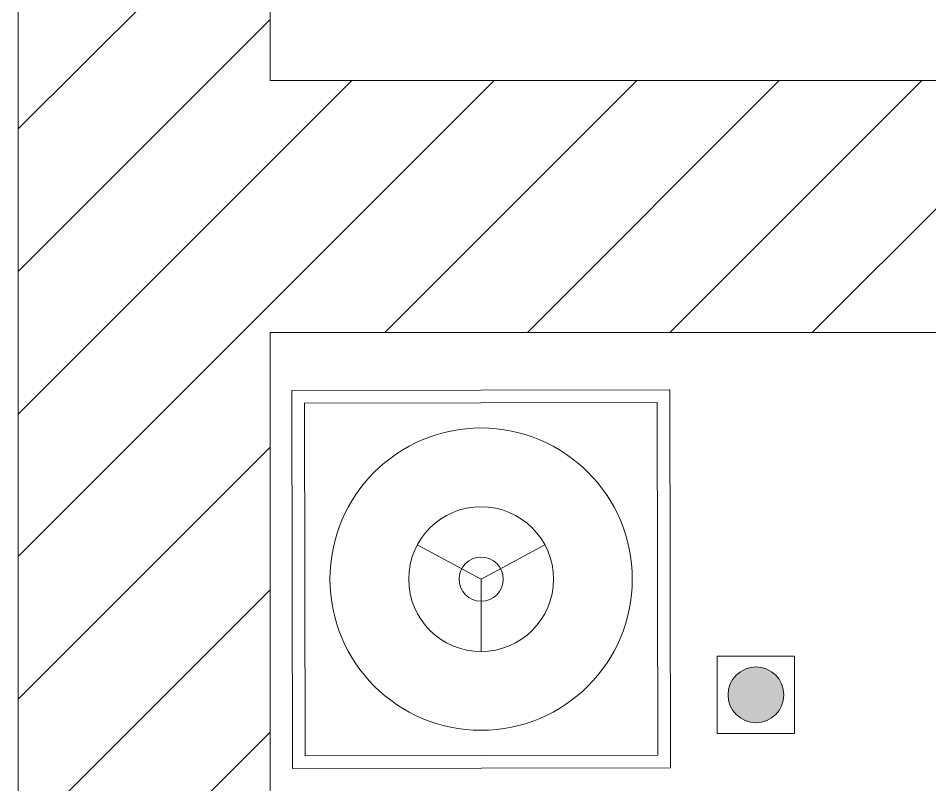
# Model space of a CAD drawing. Header units: millimetres. Extents: x 1680 to 166026, y 35966 to 91121.
# Drawn here: x 124690 to 126137, y 60967 to 62184 of the extents above; entities that cross this region are included whole.
import ezdxf

# ---------------------------------------------------------------- set-up
doc = ezdxf.new("R2010")
doc.units = ezdxf.units.MM

# ---------------------------------------------------------------- blocks, each defined once
blk = doc.blocks.new('plan')
at = {"color": 252, "lineweight": 20, "true_color": 0x939598}
for p, q in [((495672.1, -195672.2), (495672.1, -200002.2)), ((496072.1, -196872.2), (496072.1, -195672.2)), ((500132.1, -196872.2), (496072.1, -196872.2)), ((496072.1, -197272.2), (499472.1, -197272.2)), ((496072.1, -200002.2), (496072.1, -197272.2)), ((496106.7, -197364.3), (496706.7, -197363.5)), ((496107.6, -197964.3), (496106.7, -197364.3)), ((496706.7, -197363.5), (496707.6, -197963.5)), ((496126.8, -197384.3), (496686.8, -197383.5)), ((496127.5, -197944.3), (496126.8, -197384.3)), ((496686.8, -197383.5), (496687.5, -197943.5)), ((496407.1, -197663.9), (496305.8, -197609.6)), ((496508.4, -197609.4), (496407.1, -197663.9)), ((496407.1, -197663.9), (496407.3, -197778.9)), ((496687.5, -197943.5), (496127.5, -197944.3)), ((496707.6, -197963.5), (496107.6, -197964.3))]:
    blk.add_line(p, q, dxfattribs=at)
at = {"color": 252, "linetype": 'Continuous', "lineweight": 20, "true_color": 0x939598}
for p, q in [((495672.1, -196949.2), (496072.1, -196549.2)), ((495672.1, -197175.5), (496072.1, -196775.5)), ((496072.1, -197001.8), (496201.7, -196872.2)), ((496072.1, -197228.1), (496427.9, -196872.2)), ((496254.2, -197272.2), (496654.2, -196872.2)), ((496480.5, -197272.2), (496880.5, -196872.2)), ((496706.8, -197272.2), (497106.8, -196872.2)), ((496933, -197272.2), (497333, -196872.2)), ((495672.1, -197401.8), (496072.1, -197001.8)), ((495672.1, -197628.1), (496072.1, -197228.1)), ((495672.1, -197854.3), (496072.1, -197454.3)), ((495672.1, -198080.6), (496072.1, -197680.6)), ((495672.1, -198306.9), (496072.1, -197906.9))]:
    blk.add_line(p, q, dxfattribs=at)
at = {"color": 252, "lineweight": 20, "true_color": 0x939598}
for radius in [240, 115, 35]:
    blk.add_circle((496407.1, -197663.9), radius, dxfattribs=at)
blk = doc.blocks.new('A$C513457DA')
at = {"lineweight": 13}
h = blk.add_hatch(color=20, dxfattribs=at)
h.set_gradient(color1=(255, 63, 0), one_color=1, tint=1, name='SPHERICAL')
h.paths.add_polyline_path([(0, 65.5, 1), (131.1, 65.5, 1)])
at = {"color": 7, "lineweight": 13}
blk.add_circle((65.5, 65.5, 13.2), 65.5, dxfattribs=at)
blk = doc.blocks.new('asdasdasda')
at = {"color": 7, "lineweight": 5}
blk.add_lwpolyline([(61.4, 61.4), (61.4, -61.4), (-61.4, -61.4), (-61.4, 61.4)], close=True, dxfattribs=at)
at = {"color": 7, "lineweight": 13, "xscale": -0.6762847886416495, "yscale": 0.6762847886416495, "zscale": 0.6762847886416495, "rotation": 180}
blk.add_blockref('A$C513457DA', (-44.3, 44.3, -9), dxfattribs=at)

msp = doc.modelspace()

# ---------------------------------------------------------------- block references
for name, p in [('plan', (-370982.2, 258957.2)), ('asdasdasda', (125861.3, 61109.6))]:
    msp.add_blockref(name, p)

doc.saveas('drawing.dxf')
